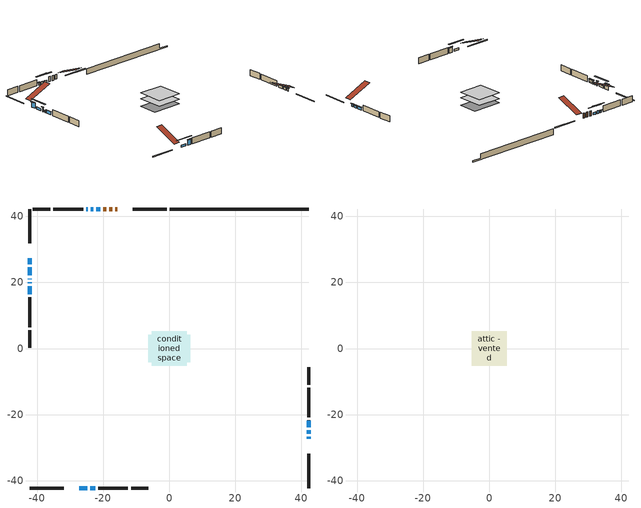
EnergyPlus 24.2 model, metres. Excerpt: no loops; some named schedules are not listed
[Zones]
conditioned space
 floor adiabatic (AdiabaticFloorConstruction): -5.28,-5.28 -5.28,5.28 5.28,5.28 5.28,-5.28 z1.34
 floor foundation (Slab1 construction): -6.43,-4.09 -6.43,4.09 6.43,4.09 6.43,-4.09 z-1.1
 wall outside (RimJoist1 construction): -0.78,42.21 -11.08,42.21 / -42.21,-42.21 -31.91,-42.21 / -42.21,42.21 -42.21,31.91 / 42.21,-42.21 42.21,-31.91 z1.34:1.64
 wall outside (AdiabaticWallConstruction 1): -15.69,42.21 -16.33,42.21 / -17.26,42.21 -18.12,42.21 / -19.05,42.21 -19.94,42.21 z1.34:3.37
 wall outside (AdiabaticWallConstruction): 42.21,-27.3 42.21,-26.74 / -20.87,42.21 -22.09,42.21 / -27.3,-42.21 -24.86,-42.21 / -42.21,24.54 -42.21,22.1 z1.34:2.26; -42.21,27.3 -42.21,25.47 z1.34:3.5; -23.02,42.21 -23.68,42.21 / 42.21,-23.82 42.21,-21.79 z1.34:2.41; -42.21,21.18 -42.21,20.92 z1.34:2.97; -42.21,20 -42.21,19.74 z1.34:1.9; 42.21,-25.82 42.21,-24.75 z1.34:2.31; -24.61,42.21 -25.17,42.21 z1.34:2.16; -23.93,-42.21 -22.41,-42.21 z1.34:3.37; -42.21,18.81 -42.21,16.37 z1.34:2.61
 wall outside (Wall1 construction): -26.1,42.21 -35.09,42.21 / -21.48,-42.21 -12.48,-42.21 / -42.21,15.44 -42.21,6.45 / 42.21,-20.86 42.21,-11.86 z1.34:3.78
 wall outside (Wall2 construction): -36.02,42.21 -41.28,42.21 / -11.56,-42.21 -6.29,-42.21 / -42.21,5.52 -42.21,0.26 / 42.21,-10.93 42.21,-5.67 z1.34:3.78
 wall foundation (FoundationWall1 construction): 0.15,42.21,-1.1 0.15,42.21,1.34 38.01,42.21,1.34 38.01,42.21,-0.58 42.21,42.21,-0.58 42.21,42.21,-1.1
 window (WindowConstruction 6): 42.21,-27.3 42.21,-26.74 z1.34:2.25
 window (WindowConstruction 5): -42.21,27.3 -42.21,25.47 z1.34:3.5
 window (WindowConstruction 9): -20.87,42.21 -22.09,42.21 z1.34:2.25
 window (WindowConstruction 10): -23.02,42.21 -23.68,42.21 z1.34:2.41
 window (WindowConstruction 11): -27.3,-42.21 -24.86,-42.21 z1.34:2.25
 window (WindowConstruction 12): -42.21,24.54 -42.21,22.11 z1.34:2.25
 window (WindowConstruction 7): -42.21,21.18 -42.21,20.92 z1.34:2.96
 window (WindowConstruction 8): -42.21,19.99 -42.21,19.74 z1.34:1.9
 window (WindowConstruction): 42.21,-25.81 42.21,-24.75 z1.34:2.31
 window (WindowConstruction 1): 42.21,-23.82 42.21,-21.79 z1.34:2.41
 window (WindowConstruction 2): -24.61,42.21 -25.17,42.21 z1.34:2.15
 window (WindowConstruction 3): -23.93,-42.21 -22.41,-42.21 z1.34:3.37
 window (WindowConstruction 4): -42.21,18.81 -42.21,16.37 z1.34:2.61
 door (Door): -15.69,42.21 -16.33,42.21 z1.34:3.37
 door (Door 1): -17.26,42.21 -18.12,42.21 z1.34:3.37
 door (Door 2): -19.05,42.21 -19.94,42.21 z1.34:3.37
 ceiling adiabatic (AdiabaticFloorConstruction): 5.28,-5.28 5.28,5.28 -5.28,5.28 -5.28,-5.28 z1.34
attic - vented
 floor to conditioned space (Floor1 construction Reversed): -5.28,-5.28 -5.28,5.28 5.28,5.28 5.28,-5.28 z3.78
 roof outside (Roof1 construction): -14.76,42.21,3.78 -14.76,32.07,8.01 -12.01,32.07,8.01 -12.01,42.21,3.78; -28.23,-42.21,3.78 -28.23,-32.07,8.01 -30.98,-32.07,8.01 -30.98,-42.21,3.78; -42.21,28.23,3.78 -32.07,28.23,8.01 -32.07,30.98,8.01 -42.21,30.98,3.78; 42.21,-28.23,3.78 32.07,-28.23,8.01 32.07,-30.98,8.01 42.21,-30.98,3.78
shading: 42.21,-26.44 42.21,-27.6 42.51,-27.6 42.51,-26.44 z2.55; -42.21,25.27 -42.21,27.5 -42.62,27.5 -42.62,25.27 z3.7; -24.73,42.21 -18.23,42.21 -18.23,42.62 -24.73,42.62 z4.89; -26.32,42.21 -20.38,42.21 -20.38,42.62 -26.32,42.62 z5.05; -22.22,-42.21 -29.94,-42.21 -29.94,-42.62 -22.22,-42.62 z4.89; -42.21,19.47 -42.21,27.18 -42.62,27.18 -42.62,19.47 z4.89; -42.21,20.62 -42.21,21.47 -42.51,21.47 -42.51,20.62 z3.26; -42.21,19.44 -42.21,20.29 -42.51,20.29 -42.51,19.44 z2.2; 42.21,-24.55 42.21,-26.02 42.62,-26.02 42.62,-24.55 z2.51; 42.21,-21.59 42.21,-24.02 42.62,-24.02 42.62,-21.59 z2.61; -25.37,42.21 -24.41,42.21 -24.41,42.62 -25.37,42.62 z2.35; -22.11,-42.21 -24.23,-42.21 -24.23,-42.51 -22.11,-42.51 z3.67; -42.21,16.17 -42.21,19.01 -42.62,19.01 -42.62,16.17 z2.81
[Building]
Building 1: Terrain=Suburbs
[Site:Location]
Halifax Intl AP_NS: Latitude {deg}=44.88; Longitude {deg}=-63.51; Time Zone {hr}=-4; Elevation {m}=145; Keep Site Location Information=Yes
[Site:GroundTemperature:Shallow]
3.15511, 1.33576, 1.19006, 2.05344, 5.51939, 8.9692, 11.96, 13.8546, 14.0156, 12.4746, 9.56009, 6.2161
[Site:WaterMainsTemperature]
Calculation Method=Schedule; Temperature Schedule=mains temperature schedule
[Material] Roughness=Rough; Thermal Absorptance=0.9
Name | Thickness {m} | Conductivity {W/m-K} | Density {kg/m3} | Specific Heat {J/kg-K} | Solar Absorptance | Visible Absorptance
asphalt or fiberglass shingles | 0.00635 | 0.162714 | 1121.4 | 1465.45 | 0.4 | 0.4
ceiling loosefill ins | 0.0846667 | 0.0480833 | 16.02 | 1046.75 | 0.7 | 0.7
ceiling stud and cavity | 0.1397 | 0.0891429 | 65.682 | 1177.47 | 0.7 | 0.7
concrete 4.0 in. | 0.1016 | 1.803125 | 2242.8 | 837.4 | 0.7 | 0.7
concrete 8.0 in. | 0.2032 | 1.803125 | 2242.8 | 837.4 | 0.7 | 0.7
door material | 0.04445 | 0.188738 | 512.64 | 1214.23 | 0.7 | 0.7
door material 1 | 0.04445 | 0.0451087 | 512.64 | 1214.23 | 0.7 | 0.7
exterior vertical ins | 0.020716 | 0.029427 | 32.04 | 1214.23 | 0.7 | 0.7
floor covering | 0.0127 | 0.0433444 | 54.468 | 1339.84 | 0.6 | 0.6
floor rigid ins; wall rigid ins 1 | 0.512978 | 0.029427 | 32.04 | 1214.23 | 0.7 | 0.7
floor stud and cavity | 0.1397 | 1.75129 | 37.0049 | 1207.88 | 0.7 | 0.7
furniture material conditioned space 1 | 0.1524 | 0.115458 | 640.8 | 1214.23 | 0.6 | 0.6
gypsum board | 0.0127 | 0.160291 | 801 | 837.4 | 0.6 | 0.6
gypsum board 1 | 0.0127 | 0.160291 | 801 | 837.4 | 0.7 | 0.7
osb sheathing 0.5 in. | 0.0127 | 0.115458 | 512.64 | 1214.23 | 0.7 | 0.7
osb sheathing 0.75 in. | 0.01905 | 0.115458 | 512.64 | 1214.23 | 0.7 | 0.7
osb sheathing 2.0 in. | 0.0508 | 0.115458 | 512.64 | 1214.23 | 0.7 | 0.7
rim joist rigid ins; wall rigid ins | 0.051816 | 0.029427 | 32.04 | 1214.23 | 0.7 | 0.7
rim joist stud and cavity | 0.0508 | 0.559327 | 125.044 | 1163.47 | 0.6 | 0.6
wall stud and cavity | 0.1397 | 0.0855862 | 139.0536 | 1170.24 | 0.7 | 0.7
wall stud and cavity 1 | 0.1397 | 0.212661 | 139.0536 | 1170.24 | 0.7 | 0.7
wall stud and cavity 2 | 0.0889 | 0.380278 | 52.3479 | 1209.89 | 0.7 | 0.7
wall stud and cavity 3 | 0.0889 | 0.391764 | 83.0341 | 1211.67 | 0.7 | 0.7
wood siding | 0.0254 | 0.102417 | 544.68 | 1172.36 | 0.4 | 0.4
wood siding 1; wood siding 2; wood siding 3 | 0.0254 | 0.102417 | 544.68 | 1172.36 | 0.7 | 0.7
[WindowMaterial:SimpleGlazingSystem]
Name | U-Factor {W/m2-K} | Solar Heat Gain Coefficient
WindowMaterial | 3.00764 | 0.53
WindowMaterial 1 | 2.95142 | 0.6
WindowMaterial 10 | 3.02297 | 0.49
WindowMaterial 2 | 3.05136 | 0.44
WindowMaterial 3 | 2.98606 | 0.58
WindowMaterial 4 | 2.98152 | 0.57
WindowMaterial 5 | 2.89237 | 0.66
WindowMaterial 6 | 2.986628 | 0.6
WindowMaterial 7 | 3.10359 | 0.5
WindowMaterial 8 | 3.08997 | 0.46
WindowMaterial 9 | 2.99685 | 0.54
[Construction]
AdiabaticFloorConstruction: floor stud and cavity, floor rigid ins, osb sheathing 0.75 in., floor covering
AdiabaticWallConstruction: wood siding 2, wall rigid ins 1, wall stud and cavity 2, gypsum board
AdiabaticWallConstruction 1: wood siding 3, wall rigid ins 1, wall stud and cavity 2, gypsum board
Door; Door 2: door material
Door 1: door material 1
Floor1 construction Reversed: gypsum board, ceiling stud and cavity, ceiling loosefill ins
FoundationWall1 construction: concrete 8.0 in., gypsum board 1
furniture construction conditioned space 1: furniture material conditioned space 1
PartitionWallConstruction: gypsum board, wall stud and cavity 3, gypsum board
RimJoist1 construction: wood siding 1, rim joist rigid ins, osb sheathing 2.0 in., rim joist stud and cavity
Roof1 construction: asphalt or fiberglass shingles
Slab1 construction: concrete 4.0 in.
Wall1 construction: wood siding, osb sheathing 0.5 in., wall stud and cavity, gypsum board
Wall2 construction: wood siding, wall rigid ins, osb sheathing 0.5 in., wall stud and cavity 1, gypsum board
WindowConstruction: WindowMaterial
WindowConstruction 1: WindowMaterial 1
WindowConstruction 10: WindowMaterial 10
WindowConstruction 11; WindowConstruction 12; WindowConstruction 9: WindowMaterial 9
WindowConstruction 2: WindowMaterial 2
WindowConstruction 3: WindowMaterial 3
WindowConstruction 4: WindowMaterial 4
WindowConstruction 5: WindowMaterial 5
WindowConstruction 6: WindowMaterial 6
WindowConstruction 7: WindowMaterial 7
WindowConstruction 8: WindowMaterial 8
[Zone] Multiplier=1; Part of Total Floor Area=Yes
Name | Volume {m3}
attic - vented | 75.452
conditioned space | 560.2
[Space]
Name | Zone | Volume {m3}
attic - vented 1 | attic - vented | 75.452
conditioned space 1 | conditioned space | 560.2
[ZoneInfiltration:EffectiveLeakageArea]
infil attic - vented 1: Zone or Space=attic - vented 1; Schedule=Always On Discrete; Effective Air Leakage Area {cm2}=3993.31; Stack Coefficient=0.00029392; Wind Coefficient=1.15834e-05
[ZoneMixing]
whole house fan mix: Zone or Space=attic - vented; Schedule=Always On Continuous; Design Flow Rate Calculation Method=Flow/Zone; Design Flow Rate {m3/s}=0; Source Zone or Space=conditioned space
[SurfaceProperty:ExposedFoundationPerimeter]
Slab1: Exposed Perimeter Calculation Method=TotalExposedPerimeter; Total Exposed Perimeter {m}=42.062
[InternalMass] Zone or ZoneList=conditioned space; Space or SpaceList=conditioned space 1
Name | Construction | Surface Area {m2}
furniture mass conditioned space 1 | furniture construction conditioned space 1 | 86.6481
partition wall mass | PartitionWallConstruction | 216.62
[Lights]
interior lighting: Zone or ZoneList or Space or SpaceList=conditioned space 1; Schedule=interior lighting schedule; Design Level Calculation Method=LightingLevel; Lighting Level {W}=343.2; Return Air Fraction=0; Fraction Radiant=0.6; Fraction Visible=0.2; Fraction Replaceable=1
[People]
occupants: Zone or ZoneList or Space or SpaceList=conditioned space 1; Number of People Schedule=occupants schedule; Number of People Calculation Method=People; Number of People=3; Fraction Radiant=0.314171; Sensible Heat Fraction=0.56303; Activity Level Schedule=occupants activity schedule; Carbon Dioxide Generation Rate {m3/s-W}=0; Enable ASHRAE 55 Comfort Warnings=No; Mean Radiant Temperature Calculation Type=EnclosureAveraged
[ElectricEquipment] Zone or ZoneList or Space or SpaceList=conditioned space 1; Design Level Calculation Method=EquipmentLevel
Name | Schedule | Design Level {W} | Fraction Latent | Fraction Radiant | Fraction Lost
clothes dryer | clothes dryer schedule | 140.772 | 0.015 | 0.081 | 0.85
clothes washer | clothes washer schedule | 32.1985 | 0.03 | 0.162 | 0.7
cooking range | cooking range schedule | 215.147 | 0.08 | 0.432 | 0.2
dishwasher | dishwasher schedule | 66.8632 | 0.3 | 0.18 | 0.4
fridge | fridge schedule | 72.9452 | 0 | 0.6 | 0
mech vent bath fan 0 | mech vent bath fan 0 schedule | 50.2 | 0 | 0 | 1
mech vent house fan | mech vent house fan schedule | 0 | 0 | 0 | 1
mech vent house fan cfis | mech vent house fan cfis schedule | 0 | 0 | 0 | 0
mech vent range fan 0 | mech vent range fan 0 schedule | 57 | 0 | 0 | 1
misc plug loads | misc plug loads schedule | 494.7 | 0.045 | 0.513 | 0.1
whole house fan | Always On Discrete | 0 | 0 | 0 | 1
[OtherEquipment] Zone or ZoneList or Space or SpaceList=conditioned space 1; Design Level Calculation Method=EquipmentLevel
Name | Fuel Type | Schedule | Design Level {W} | Fraction Latent | Fraction Radiant | Fraction Lost
clothes dryer 1 | Electricity | clothes dryer schedule | 0 | 0.015 | 0.081 | 0.85
cooking range 1 | Electricity | cooking range schedule | 0 | 0.08 | 0.432 | 0.2
general water use latent | None | general water use schedule | 62.594 | 1 | 0 | 0
general water use sensible | None | general water use schedule | -61.6891 | 0 | 0.6 | 0
mech vent house fan latent load | None | Always On Discrete | 0 | 1 | 0 | 0
mech vent house fan sensible load | None | Always On Discrete | 0 | 0 | 0 | 0
water heater energy adjustment1 | FuelOilNo2 | Always On Discrete | 0.01 | 0 | 0 | 1
[ZoneInfiltration:DesignFlowRate] Zone or ZoneList or Space or SpaceList=conditioned space 1; Schedule=Always On Discrete; Design Flow Rate Calculation Method=Flow/Zone; Design Flow Rate {m3/s}=0
infil flow; natural vent flow; whole house fan flow
[Foundation:Kiva]
Foundation Kiva 1: Initial Indoor Air Temperature {C}=18; Wall Height Above Grade {m}=1.33999; Wall Depth Below Slab {m}=0.2032; Custom Block Material Name 1=exterior vertical ins; Custom Block Depth 1 {m}=2.43998; Custom Block X Position 1 {m}=0.2159; Custom Block Z Position 1 {m}=0
[Foundation:Kiva:Settings]
Soil Conductivity {W/m-K}=0.849921; Soil Density {kg/m3}=1842.3; Soil Specific Heat {J/kg-K}=418.7; Ground Solar Absorptivity=0.9; Ground Thermal Absorptivity=0.9; Ground Surface Roughness {m}=0.03; Far-Field Width {m}=40; Deep-Ground Boundary Condition=ZeroFlux; Deep-Ground Depth {m}=40; Minimum Cell Dimension {m}=0.2; Maximum Cell Growth Coefficient=3; Simulation Timestep=Timestep
[Exterior:Lights]
exterior lighting: Schedule=exterior lighting schedule; Design Level {W}=75.6
[EnergyManagementSystem:GlobalVariable]
infil_program_Qfan
infil_program_Qinf
natural_vent_program_Qnv
natural_vent_program_Qwhf
[EnergyManagementSystem:Sensor]
Name | Output:Variable or Output:Meter Index Key | Output:Variable or Output:Meter
airflow_gain | infil flow | Infiltration Sensible Heat Gain Energy
airflow_gain_1 | natural vent flow | Infiltration Sensible Heat Gain Energy
airflow_gain_2 | whole house fan flow | Infiltration Sensible Heat Gain Energy
airflow_loss | infil flow | Infiltration Sensible Heat Loss Energy
airflow_loss_1 | natural vent flow | Infiltration Sensible Heat Loss Energy
airflow_loss_2 | whole house fan flow | Infiltration Sensible Heat Loss Energy
clg_load_cond |  | Cooling:EnergyTransfer:Zone:CONDITIONED SPACE
clg_sp_s; clg_sp_s_1 | cooling setpoint | Schedule Value
clothes_dryer_exhaust_0_sch_s | clothes dryer exhaust 0 schedule | Schedule Value
cool_season | cooling season schedule | Schedule Value
htg_load_cond |  | Heating:EnergyTransfer:Zone:CONDITIONED SPACE
htg_sp_s; htg_sp_s_1 | heating setpoint | Schedule Value
ig_ee_conv | clothes dryer | Electric Equipment Convective Heating Energy
ig_ee_conv_2 | cooking range | Electric Equipment Convective Heating Energy
ig_ee_conv_4 | fridge | Electric Equipment Convective Heating Energy
ig_ee_conv_5 | misc plug loads | Electric Equipment Convective Heating Energy
ig_ee_conv_6 | whole house fan | Electric Equipment Convective Heating Energy
ig_ee_rad | clothes dryer | Electric Equipment Radiant Heating Energy
ig_ee_rad_2 | cooking range | Electric Equipment Radiant Heating Energy
ig_ee_rad_4 | fridge | Electric Equipment Radiant Heating Energy
ig_ee_rad_5 | misc plug loads | Electric Equipment Radiant Heating Energy
ig_ee_rad_6 | whole house fan | Electric Equipment Radiant Heating Energy
ig_lgt_conv | interior lighting | Lights Convective Heating Energy
ig_lgt_rad | interior lighting | Lights Radiant Heating Energy
ig_lgt_vis | interior lighting | Lights Visible Radiation Heating Energy
ig_oe_conv | clothes dryer 1 | Other Equipment Convective Heating Energy
ig_oe_conv_1 | cooking range 1 | Other Equipment Convective Heating Energy
ig_oe_conv_2 | general water use latent | Other Equipment Convective Heating Energy
ig_oe_conv_3 | general water use sensible | Other Equipment Convective Heating Energy
ig_oe_conv_4 | water heater energy adjustment1 | Other Equipment Convective Heating Energy
ig_oe_rad | clothes dryer 1 | Other Equipment Radiant Heating Energy
ig_oe_rad_1 | cooking range 1 | Other Equipment Radiant Heating Energy
ig_oe_rad_2 | general water use latent | Other Equipment Radiant Heating Energy
ig_oe_rad_3 | general water use sensible | Other Equipment Radiant Heating Energy
ig_oe_rad_4 | water heater energy adjustment1 | Other Equipment Radiant Heating Energy
ig_ppl_conv | occupants | People Convective Heating Energy
ig_ppl_rad | occupants | People Radiant Heating Energy
im_conv | furniture mass conditioned space 1 | Surface Inside Face Convection Heat Gain Energy
im_conv_1 | partition wall mass | Surface Inside Face Convection Heat Gain Energy
im_ig | furniture mass conditioned space 1 | Surface Inside Face Internal Gains Radiation Heat Gain Energy
im_ig_1 | partition wall mass | Surface Inside Face Internal Gains Radiation Heat Gain Energy
im_lgt | furniture mass conditioned space 1 | Surface Inside Face Lights Radiation Heat Gain Energy
im_lgt_1 | partition wall mass | Surface Inside Face Lights Radiation Heat Gain Energy
im_sol | furniture mass conditioned space 1 | Surface Inside Face Solar Radiation Heat Gain Energy
im_sol_1 | partition wall mass | Surface Inside Face Solar Radiation Heat Gain Energy
im_surf | furniture mass conditioned space 1 | Surface Inside Face Net Surface Thermal Radiation Heat Gain Energy
im_surf_1 | partition wall mass | Surface Inside Face Net Surface Thermal Radiation Heat Gain Energy
mech_vent_bath_fan_0_sch_s | mech vent bath fan 0 schedule | Schedule Value
mech_vent_range_fan_0_sch_s | mech vent range fan 0 schedule | Schedule Value
mv_conv | mech vent bath fan 0 | Electric Equipment Convective Heating Energy
mv_conv_1 | mech vent house fan | Electric Equipment Convective Heating Energy
mv_conv_2 | mech vent house fan cfis | Electric Equipment Convective Heating Energy
mv_conv_3 | mech vent range fan 0 | Electric Equipment Convective Heating Energy
mv_conv_4 | mech vent house fan latent load | Other Equipment Convective Heating Energy
mv_conv_5 | mech vent house fan sensible load | Other Equipment Convective Heating Energy
mv_rad | mech vent bath fan 0 | Electric Equipment Radiant Heating Energy
mv_rad_1 | mech vent house fan | Electric Equipment Radiant Heating Energy
mv_rad_2 | mech vent house fan cfis | Electric Equipment Radiant Heating Energy
mv_rad_3 | mech vent range fan 0 | Electric Equipment Radiant Heating Energy
mv_rad_4 | mech vent house fan latent load | Other Equipment Radiant Heating Energy
mv_rad_5 | mech vent house fan sensible load | Other Equipment Radiant Heating Energy
natural_vent_s | natural vent schedule | Schedule Value
out_pb_s |  | Site Outdoor Air Barometric Pressure
out_wt_s |  | Site Outdoor Air Humidity Ratio
site_vw_s |  | Site Wind Speed
ss_back_out | Window1 | Surface Window Shortwave from Zone Back Out Window Heat Transfer Rate
ss_back_out_1 | Window10 | Surface Window Shortwave from Zone Back Out Window Heat Transfer Rate
ss_back_out_10 | Window6 | Surface Window Shortwave from Zone Back Out Window Heat Transfer Rate
ss_back_out_11 | Window7 | Surface Window Shortwave from Zone Back Out Window Heat Transfer Rate
ss_back_out_12 | Window8 | Surface Window Shortwave from Zone Back Out Window Heat Transfer Rate
ss_back_out_2 | Window11 | Surface Window Shortwave from Zone Back Out Window Heat Transfer Rate
ss_back_out_3 | Window12 | Surface Window Shortwave from Zone Back Out Window Heat Transfer Rate
ss_back_out_4 | Window13 | Surface Window Shortwave from Zone Back Out Window Heat Transfer Rate
ss_back_out_5 | Window15 | Surface Window Shortwave from Zone Back Out Window Heat Transfer Rate
ss_back_out_6 | Window2 | Surface Window Shortwave from Zone Back Out Window Heat Transfer Rate
ss_back_out_7 | Window3 | Surface Window Shortwave from Zone Back Out Window Heat Transfer Rate
ss_back_out_8 | Window4 | Surface Window Shortwave from Zone Back Out Window Heat Transfer Rate
ss_back_out_9 | Window5 | Surface Window Shortwave from Zone Back Out Window Heat Transfer Rate
ss_conv | Door1 | Surface Inside Face Convection Heat Gain Energy
ss_conv_1 | Door2 | Surface Inside Face Convection Heat Gain Energy
ss_conv_10 | Window3 | Surface Inside Face Convection Heat Gain Energy
ss_conv_11 | Window4 | Surface Inside Face Convection Heat Gain Energy
ss_conv_12 | Window5 | Surface Inside Face Convection Heat Gain Energy
ss_conv_13 | Window6 | Surface Inside Face Convection Heat Gain Energy
ss_conv_14 | Window7 | Surface Inside Face Convection Heat Gain Energy
ss_conv_15 | Window8 | Surface Inside Face Convection Heat Gain Energy
ss_conv_2 | Door3 | Surface Inside Face Convection Heat Gain Energy
ss_conv_3 | Window1 | Surface Inside Face Convection Heat Gain Energy
ss_conv_4 | Window10 | Surface Inside Face Convection Heat Gain Energy
ss_conv_5 | Window11 | Surface Inside Face Convection Heat Gain Energy
ss_conv_6 | Window12 | Surface Inside Face Convection Heat Gain Energy
ss_conv_7 | Window13 | Surface Inside Face Convection Heat Gain Energy
ss_conv_8 | Window15 | Surface Inside Face Convection Heat Gain Energy
ss_conv_9 | Window2 | Surface Inside Face Convection Heat Gain Energy
ss_ig | Door1 | Surface Inside Face Internal Gains Radiation Heat Gain Energy
ss_ig_1 | Door2 | Surface Inside Face Internal Gains Radiation Heat Gain Energy
ss_ig_10 | Window3 | Surface Inside Face Internal Gains Radiation Heat Gain Energy
ss_ig_11 | Window4 | Surface Inside Face Internal Gains Radiation Heat Gain Energy
ss_ig_12 | Window5 | Surface Inside Face Internal Gains Radiation Heat Gain Energy
ss_ig_13 | Window6 | Surface Inside Face Internal Gains Radiation Heat Gain Energy
ss_ig_14 | Window7 | Surface Inside Face Internal Gains Radiation Heat Gain Energy
ss_ig_15 | Window8 | Surface Inside Face Internal Gains Radiation Heat Gain Energy
ss_ig_2 | Door3 | Surface Inside Face Internal Gains Radiation Heat Gain Energy
ss_ig_3 | Window1 | Surface Inside Face Internal Gains Radiation Heat Gain Energy
ss_ig_4 | Window10 | Surface Inside Face Internal Gains Radiation Heat Gain Energy
ss_ig_5 | Window11 | Surface Inside Face Internal Gains Radiation Heat Gain Energy
ss_ig_6 | Window12 | Surface Inside Face Internal Gains Radiation Heat Gain Energy
ss_ig_7 | Window13 | Surface Inside Face Internal Gains Radiation Heat Gain Energy
ss_ig_8 | Window15 | Surface Inside Face Internal Gains Radiation Heat Gain Energy
ss_ig_9 | Window2 | Surface Inside Face Internal Gains Radiation Heat Gain Energy
ss_lgt | Door1 | Surface Inside Face Lights Radiation Heat Gain Energy
ss_lgt_1 | Door2 | Surface Inside Face Lights Radiation Heat Gain Energy
ss_lgt_2 | Door3 | Surface Inside Face Lights Radiation Heat Gain Energy
ss_sol | Door1 | Surface Inside Face Solar Radiation Heat Gain Energy
ss_sol_1 | Door2 | Surface Inside Face Solar Radiation Heat Gain Energy
ss_sol_2 | Door3 | Surface Inside Face Solar Radiation Heat Gain Energy
ss_surf | Door1 | Surface Inside Face Net Surface Thermal Radiation Heat Gain Energy
ss_surf_1 | Door2 | Surface Inside Face Net Surface Thermal Radiation Heat Gain Energy
ss_surf_10 | Window3 | Surface Inside Face Net Surface Thermal Radiation Heat Gain Energy
ss_surf_11 | Window4 | Surface Inside Face Net Surface Thermal Radiation Heat Gain Energy
ss_surf_12 | Window5 | Surface Inside Face Net Surface Thermal Radiation Heat Gain Energy
ss_surf_13 | Window6 | Surface Inside Face Net Surface Thermal Radiation Heat Gain Energy
ss_surf_14 | Window7 | Surface Inside Face Net Surface Thermal Radiation Heat Gain Energy
ss_surf_15 | Window8 | Surface Inside Face Net Surface Thermal Radiation Heat Gain Energy
ss_surf_2 | Door3 | Surface Inside Face Net Surface Thermal Radiation Heat Gain Energy
ss_surf_3 | Window1 | Surface Inside Face Net Surface Thermal Radiation Heat Gain Energy
ss_surf_4 | Window10 | Surface Inside Face Net Surface Thermal Radiation Heat Gain Energy
ss_surf_5 | Window11 | Surface Inside Face Net Surface Thermal Radiation Heat Gain Energy
ss_surf_6 | Window12 | Surface Inside Face Net Surface Thermal Radiation Heat Gain Energy
ss_surf_7 | Window13 | Surface Inside Face Net Surface Thermal Radiation Heat Gain Energy
ss_surf_8 | Window15 | Surface Inside Face Net Surface Thermal Radiation Heat Gain Energy
ss_surf_9 | Window2 | Surface Inside Face Net Surface Thermal Radiation Heat Gain Energy
ss_trans_in | Window1 | Surface Window Transmitted Solar Radiation Rate
ss_trans_in_1 | Window10 | Surface Window Transmitted Solar Radiation Rate
ss_trans_in_10 | Window6 | Surface Window Transmitted Solar Radiation Rate
ss_trans_in_11 | Window7 | Surface Window Transmitted Solar Radiation Rate
ss_trans_in_12 | Window8 | Surface Window Transmitted Solar Radiation Rate
ss_trans_in_2 | Window11 | Surface Window Transmitted Solar Radiation Rate
ss_trans_in_3 | Window12 | Surface Window Transmitted Solar Radiation Rate
ss_trans_in_4 | Window13 | Surface Window Transmitted Solar Radiation Rate
ss_trans_in_5 | Window15 | Surface Window Transmitted Solar Radiation Rate
ss_trans_in_6 | Window2 | Surface Window Transmitted Solar Radiation Rate
ss_trans_in_7 | Window3 | Surface Window Transmitted Solar Radiation Rate
ss_trans_in_8 | Window4 | Surface Window Transmitted Solar Radiation Rate
ss_trans_in_9 | Window5 | Surface Window Transmitted Solar Radiation Rate
ss_trans_out | Window1 | Surface Inside Face Initial Transmitted Diffuse Transmitted Out Window Solar Radiation Rate
ss_trans_out_1 | Window10 | Surface Inside Face Initial Transmitted Diffuse Transmitted Out Window Solar Radiation Rate
ss_trans_out_10 | Window6 | Surface Inside Face Initial Transmitted Diffuse Transmitted Out Window Solar Radiation Rate
ss_trans_out_11 | Window7 | Surface Inside Face Initial Transmitted Diffuse Transmitted Out Window Solar Radiation Rate
ss_trans_out_12 | Window8 | Surface Inside Face Initial Transmitted Diffuse Transmitted Out Window Solar Radiation Rate
ss_trans_out_2 | Window11 | Surface Inside Face Initial Transmitted Diffuse Transmitted Out Window Solar Radiation Rate
ss_trans_out_3 | Window12 | Surface Inside Face Initial Transmitted Diffuse Transmitted Out Window Solar Radiation Rate
